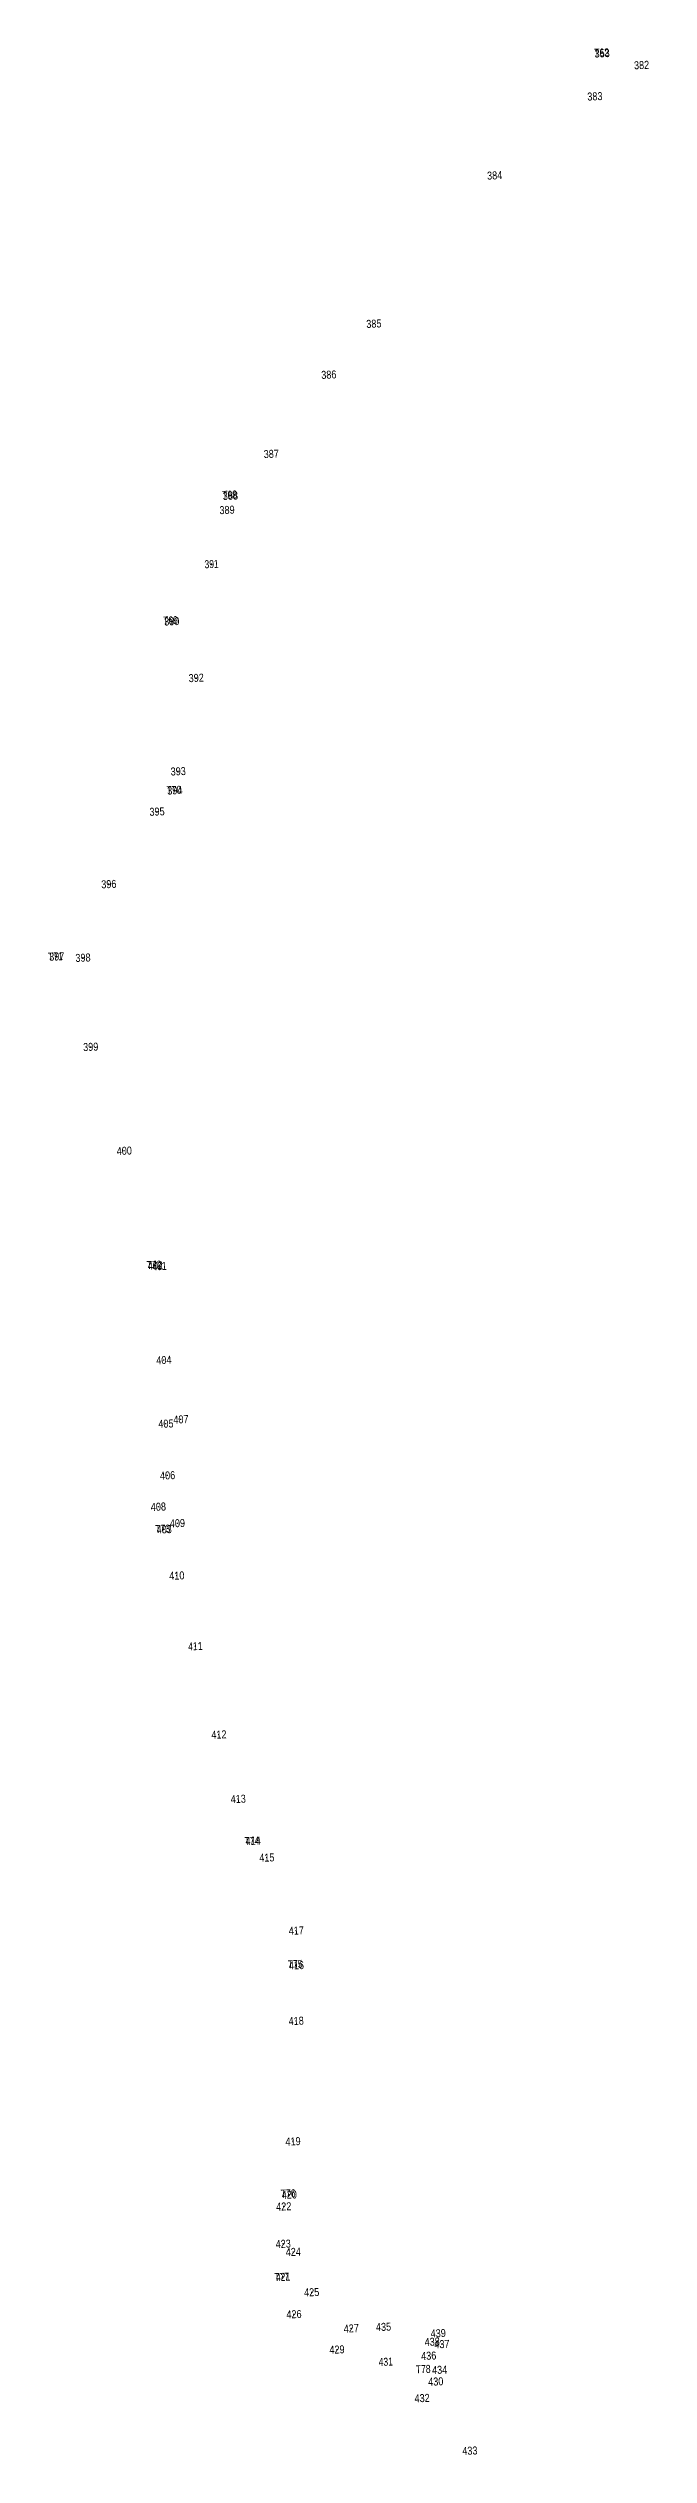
# Model space of a CAD drawing. Header units: metres. Extents: x 542696 to 545216, y 1823513 to 1835687.
# Drawn here: x 543454 to 543830, y 1823513 to 1825016 of the extents above; entities that cross this region are included whole.
import ezdxf
from ezdxf.enums import TextEntityAlignment as Align

# ---------------------------------------------------------------- set-up
doc = ezdxf.new("R2010")
doc.units = ezdxf.units.M
doc.header["$LTSCALE"] = 2
doc.layers.add('11', color=7, linetype='Continuous', lineweight=13)
doc.layers.add('12', color=7, linetype='Continuous')

msp = doc.modelspace()

# ---------------------------------------------------------------- linework, layer by layer
at = {"layer": '11'}
for p, q in [((543800.66, 1825013.26), (543800.03, 1825013.24)), ((543800.35, 1825012.92), (543800.32, 1825013.55)), ((543825.3, 1825005.92), (543824.68, 1825005.89)), ((543824.99, 1825005.58), (543824.97, 1825006.21)), ((543796.13, 1824986.39), (543795.5, 1824986.37)), ((543795.81, 1824986.05), (543795.79, 1824986.68)), ((543733.53, 1824936.98), (543732.91, 1824936.95)), ((543733.23, 1824936.65), (543733.2, 1824937.27)), ((543658.06, 1824844.34), (543657.44, 1824844.32)), ((543657.77, 1824844.02), (543657.74, 1824844.64)), ((543629.92, 1824812.48), (543629.29, 1824812.46)), ((543629.61, 1824812.17), (543629.59, 1824812.79)), ((543593.98, 1824762.99), (543593.36, 1824762.96)), ((543593.68, 1824762.66), (543593.66, 1824763.28)), ((543568.41, 1824736.83), (543567.79, 1824736.8)), ((543568.12, 1824736.5), (543568.1, 1824737.12)), ((543566.35, 1824727.96), (543565.72, 1824727.94)), ((543566.04, 1824727.63), (543566.02, 1824728.25)), ((543556.7, 1824694.14), (543556.08, 1824694.12)), ((543556.4, 1824693.82), (543556.37, 1824694.44)), ((543531.8, 1824658.35), (543531.18, 1824658.33)), ((543531.5, 1824658.03), (543531.47, 1824658.65)), ((543547.1, 1824623.01), (543546.48, 1824622.98)), ((543546.8, 1824622.68), (543546.77, 1824623.3)), ((543535.85, 1824564.66), (543535.23, 1824564.64)), ((543535.55, 1824564.34), (543535.53, 1824564.96)), ((543522.62, 1824539.49), (543521.99, 1824539.46)), ((543522.32, 1824539.16), (543522.3, 1824539.78)), ((543533.72, 1824552.72), (543533.1, 1824552.69)), ((543533.42, 1824552.39), (543533.4, 1824553.02)), ((543492.5, 1824494.16), (543491.88, 1824494.14)), ((543492.21, 1824493.84), (543492.18, 1824494.46)), ((543459.97, 1824448.94), (543459.35, 1824448.91)), ((543459.67, 1824448.6), (543459.65, 1824449.23)), ((543476.37, 1824448.18), (543475.74, 1824448.15)), ((543476.06, 1824447.85), (543476.04, 1824448.47)), ((543481.18, 1824392.48), (543480.56, 1824392.46)), ((543480.89, 1824392.15), (543480.86, 1824392.78)), ((543502.14, 1824327.55), (543501.52, 1824327.51)), ((543501.85, 1824327.22), (543501.83, 1824327.84)), ((543521.54, 1824255.82), (543520.92, 1824255.79)), ((543521.24, 1824255.48), (543521.21, 1824256.11)), ((543524.18, 1824255.48), (543523.56, 1824255.46)), ((543523.88, 1824255.15), (543523.86, 1824255.77)), ((543526.88, 1824196.78), (543526.26, 1824196.76)), ((543526.58, 1824196.46), (543526.55, 1824197.08)), ((543528.14, 1824157.02), (543527.52, 1824157)), ((543527.85, 1824156.71), (543527.82, 1824157.34)), ((543537.57, 1824159.73), (543536.94, 1824159.7)), ((543537.26, 1824159.41), (543537.24, 1824160.03)), ((543529.21, 1824124.72), (543528.59, 1824124.69)), ((543528.92, 1824124.39), (543528.9, 1824125.01)), ((543523.45, 1824105.14), (543522.83, 1824105.11)), ((543523.15, 1824104.81), (543523.13, 1824105.43)), ((543527.07, 1824091.01), (543526.45, 1824090.99)), ((543526.78, 1824090.7), (543526.75, 1824091.32)), ((543535.34, 1824094.86), (543534.72, 1824094.83)), ((543535.04, 1824094.54), (543535.01, 1824095.16)), ((543534.96, 1824062.09), (543534.33, 1824062.07)), ((543534.67, 1824061.77), (543534.63, 1824062.4)), ((543546.56, 1824018.01), (543545.93, 1824017.97)), ((543546.25, 1824017.68), (543546.23, 1824018.3)), ((543561.26, 1823962.78), (543560.64, 1823962.75)), ((543560.97, 1823962.45), (543560.94, 1823963.07)), ((543573.35, 1823922.58), (543572.72, 1823922.55)), ((543573.04, 1823922.25), (543573.02, 1823922.87)), ((543582.65, 1823896.37), (543582.03, 1823896.34)), ((543582.34, 1823896.05), (543582.32, 1823896.67)), ((543591.21, 1823885.89), (543590.59, 1823885.86)), ((543590.92, 1823885.56), (543590.88, 1823886.19)), ((543609.58, 1823840.26), (543608.96, 1823840.24)), ((543609.28, 1823839.93), (543609.25, 1823840.55)), ((543609.64, 1823818.61), (543609.01, 1823818.58)), ((543609.34, 1823818.28), (543609.32, 1823818.9)), ((543609.54, 1823783.9), (543608.92, 1823783.87)), ((543609.24, 1823783.57), (543609.22, 1823784.19)), ((543607.57, 1823708.59), (543606.95, 1823708.57)), ((543607.28, 1823708.26), (543607.25, 1823708.89)), ((543601.76, 1823667.91), (543601.14, 1823667.89)), ((543601.46, 1823667.59), (543601.44, 1823668.21)), ((543605.19, 1823675.27), (543604.57, 1823675.25)), ((543604.9, 1823674.95), (543604.88, 1823675.57)), ((543601.46, 1823644.58), (543600.83, 1823644.56)), ((543601.16, 1823644.26), (543601.13, 1823644.88)), ((543607.75, 1823639.53), (543607.13, 1823639.51)), ((543607.44, 1823639.22), (543607.42, 1823639.84)), ((543601.33, 1823623.91), (543600.71, 1823623.89)), ((543601.04, 1823623.59), (543601, 1823624.21)), ((543619.22, 1823614.34), (543618.59, 1823614.31)), ((543618.92, 1823614.01), (543618.89, 1823614.63)), ((543608.15, 1823600.6), (543607.53, 1823600.57)), ((543607.85, 1823600.28), (543607.82, 1823600.9)), ((543643.95, 1823591.75), (543643.33, 1823591.71)), ((543643.65, 1823591.42), (543643.63, 1823592.04)), ((543664.09, 1823592.71), (543663.47, 1823592.68)), ((543663.79, 1823592.39), (543663.77, 1823593.01)), ((543635.04, 1823578.52), (543634.41, 1823578.5)), ((543634.73, 1823578.2), (543634.71, 1823578.82)), ((543694.53, 1823583.41), (543693.91, 1823583.38)), ((543694.22, 1823583.08), (543694.2, 1823583.7)), ((543698.26, 1823588.71), (543697.64, 1823588.68)), ((543697.97, 1823588.38), (543697.93, 1823589)), ((543700.57, 1823581.93), (543699.95, 1823581.91)), ((543700.28, 1823581.6), (543700.26, 1823582.22)), ((543665.52, 1823570.9), (543664.9, 1823570.87)), ((543665.23, 1823570.57), (543665.19, 1823571.2)), ((543692.33, 1823574.65), (543691.71, 1823574.63)), ((543692.03, 1823574.33), (543692, 1823574.95)), ((543699.16, 1823565.87), (543698.54, 1823565.85)), ((543698.85, 1823565.54), (543698.83, 1823566.16)), ((543688.22, 1823548.18), (543687.59, 1823548.16)), ((543687.9, 1823547.86), (543687.88, 1823548.48)), ((543696.72, 1823558.56), (543696.09, 1823558.53)), ((543696.42, 1823558.24), (543696.4, 1823558.87)), ((543718.03, 1823515.32), (543717.41, 1823515.3)), ((543717.73, 1823515), (543717.7, 1823515.62))]:
    msp.add_line(p, q, dxfattribs=at)

# ---------------------------------------------------------------- texts
at = {"layer": '12'}
for s, width, p in [('T62 ', 0.8, (543800.997, 1825011.295)), ('353', 0.85, (543800.537, 1825010.749)), ('382', 0.85, (543825.177, 1825003.409)), ('383', 0.85, (543796.007, 1824983.879)), ('384', 0.85, (543733.412, 1824934.467)), ('385', 0.85, (543657.947, 1824841.83)), ('386', 0.85, (543629.812, 1824809.981)), ('387', 0.85, (543593.877, 1824760.481)), ('T68 ', 0.8, (543568.617, 1824735.005)), ('388', 0.85, (543568.307, 1824734.319)), ('389', 0.85, (543566.222, 1824725.457)), ('391', 0.8, (543556.587, 1824691.64)), ('T69 ', 0.8, (543531.667, 1824656.495)), ('390', 0.85, (543531.687, 1824655.849)), ('392', 0.85, (543546.987, 1824620.499)), ('T70 ', 0.8, (543533.797, 1824550.495)), ('394', 0.85, (543533.602, 1824550.207)), ('393', 0.85, (543535.737, 1824562.149)), ('395', 0.85, (543522.507, 1824536.97)), ('396', 0.85, (543492.392, 1824491.661)), ('T71 ', 0.8, (543459.807, 1824446.525)), ('397', 0.85, (543459.847, 1824446.421)), ('398', 0.85, (543476.247, 1824445.669)), ('399', 0.85, (543481.062, 1824389.967)), ('400', 0.85, (543502.037, 1824325.039)), ('T72 ', 0.8, (543521.397, 1824253.785)), ('402', 0.85, (543521.417, 1824253.309)), ('401', 0.8, (543524.067, 1824252.97)), ('404', 0.85, (543526.752, 1824194.277)), ('405', 0.85, (543528.027, 1824154.52)), ('407', 0.85, (543537.447, 1824157.221)), ('406', 0.85, (543529.102, 1824122.211)), ('408', 0.85, (543523.337, 1824102.629)), ('T73 ', 0.8, (543526.847, 1824088.875)), ('403', 0.85, (543526.967, 1824088.509)), ('409', 0.85, (543535.222, 1824092.347)), ('410', 0.85, (543534.847, 1824059.589)), ('411', 0.8, (543546.447, 1824015.5)), ('412', 0.85, (543561.147, 1823960.259)), ('413', 0.85, (543573.227, 1823920.069)), ('T74 ', 0.8, (543582.507, 1823893.895)), ('414', 0.85, (543582.532, 1823893.867)), ('415', 0.85, (543591.097, 1823883.38)), ('417', 0.85, (543609.467, 1823837.751)), ('T75 ', 0.8, (543609.547, 1823816.895)), ('416', 0.85, (543609.522, 1823816.091)), ('418', 0.85, (543609.437, 1823781.389)), ('419', 0.85, (543607.452, 1823706.087)), ('422', 0.85, (543601.647, 1823665.409)), ('T76 ', 0.8, (543605.147, 1823673.615)), ('420', 0.85, (543605.087, 1823672.769)), ('423', 0.85, (543601.337, 1823642.079)), ('424', 0.85, (543607.622, 1823637.027)), ('T77 ', 0.8, (543601.177, 1823621.425)), ('421', 0.8, (543601.217, 1823621.41)), ('425', 0.85, (543619.107, 1823611.83)), ('426', 0.85, (543608.042, 1823598.091)), ('427', 0.85, (543643.837, 1823589.231)), ('435', 0.85, (543663.977, 1823590.2)), ('429', 0.85, (543634.912, 1823576.017)), ('436', 0.85, (543692.212, 1823572.151)), ('438', 0.85, (543694.407, 1823580.899)), ('439', 0.85, (543698.142, 1823586.197)), ('437', 0.85, (543700.467, 1823579.421)), ('431', 0.8, (543665.407, 1823568.39)), ('T78 ', 0.8, (543689.497, 1823563.825)), ('434', 0.85, (543699.042, 1823563.367)), ('432', 0.85, (543688.097, 1823545.679)), ('430', 0.85, (543696.607, 1823556.049)), ('433', 0.85, (543717.907, 1823512.819))]:
    msp.add_text(s, height=5, rotation=2.241, dxfattribs=dict(at, width=width)).set_placement(p, align=Align.CENTER)

doc.saveas('drawing.dxf')
